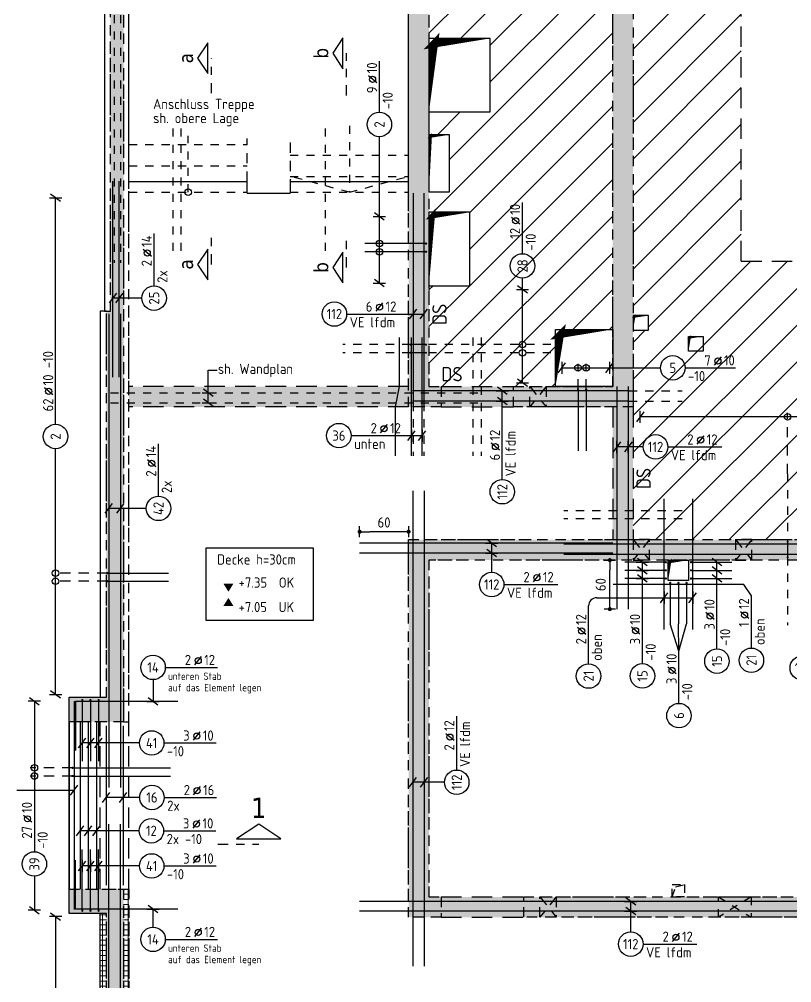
# Model space of a CAD drawing. Extents: x -5.2 to 88.6, y -7.1 to 49.1.
# Drawn here: x 8.48 to 17.94, y 23.72 to 35.52 of the extents above; entities that cross this region are included whole.
import ezdxf
from ezdxf.enums import TextEntityAlignment as Align

# ---------------------------------------------------------------- set-up
doc = ezdxf.new("R2010")
doc.units = 0
doc.header["$LTSCALE"] = 0.5
for name, pattern in [('AUSGEZOGEN', [1000.01, 1000, 0.01]), ('DASHDOTSMALL', [1.05, 0.5, -0.25, 0.05, -0.25]), ('DASHED', [0.75, 0.5, -0.25]), ('DOT', [0.175, 0.05, -0.125]), ('HIDDEN', [0.375, 0.25, -0.125]), ('HIDDEN2', [0.187, 0.125, -0.062]), ('PUNKT', [0.175, 0.05, -0.125]), ('STRICHPUNKT2', [0.55, 0.25, -0.125, 0.05, -0.125]), ('VERDECKT', [0.375, 0.25, -0.125])]:
    doc.linetypes.add(name, pattern=pattern)
for name, color, linetype in [('1.OG', 7, 'Continuous'), ('BETON', 7, 'Continuous'), ('BZ', 7, 'Continuous'), ('DD', 7, 'Continuous'), ('DRUEBER', 7, 'Continuous'), ('grau_hell', 7, 'Continuous'), ('grau_mittel', 7, 'Continuous'), ('HILFE', 7, 'Continuous'), ('koten', 7, 'Continuous'), ('MASSE', 7, 'Continuous'), ('OBJEKT', 7, 'Continuous'), ('RND', 7, 'Continuous'), ('SCHATTEN', 7, 'Continuous'), ('SCHNITTE', 7, 'Continuous'), ('SCHRAFF', 7, 'Continuous'), ('TEXT', 7, 'Continuous'), ('VERDECKT', 7, 'Continuous'), ('VERDECKT1', 7, 'Continuous'), ('WD', 7, 'Continuous')]:
    doc.layers.add(name, color=color, linetype=linetype)
doc.layers.add('NOPLOT', color=7, linetype='Continuous', plot=False)
doc.layers.add('zila_01_rb_02_stb-fertig_05_schraff', color=144, linetype='Continuous', lineweight=9)
doc.styles.add('helv', font='tahoma.ttf')
doc.styles.add('txt', font='isocp.shx')
doc.dimstyles.new('DOT_I', dxfattribs={"dimscale": 0.5, "dimtxt": 0.25, "dimasz": 0.25, "dimexe": 0.1, "dimexo": 0.3, "dimgap": 0.1, "dimtad": 1, "dimdec": 3, "dimzin": 3, "dimtxsty": 'txt', "dimblk": 'DOT', "dimblk1": 'DOT', "dimblk2": 'DOT', "dimsah": 1, "dimcen": 0.1, "dimse1": 1, "dimse2": 1, "dimazin": 0, "dimtfac": 1, "dimtdec": 4, "dimtix": 1, "dimtmove": 2, "dimatfit": 3, "dimfxl": 0, "dimtvp": 1, "dimtolj": 1, "dimtzin": 0, "dimarcsym": 0})
pattern_1 = [(0, (0.988865, 56.354767), (0.01984375, 0.0396875), [0, -0.0396875])]
pattern_2 = [(45, (0, 0.30097), (-0.2245064, 0.2245064), [])]

# ---------------------------------------------------------------- blocks, each defined once
blk = doc.blocks.new('lei_gre')
at = {"layer": 'RND', "color": 7, "linetype": 'Continuous'}
for p, q in [((-0.09, -0.12), (0.09, 0.12)), ((0, 0.15), (0, -0.15))]:
    blk.add_line(p, q, dxfattribs=at)
blk = doc.blocks.new('RND_LEI')
at = {"layer": 'RND', "color": 7, "linetype": 'Continuous'}
blk.add_line((1.022, 0.066), (1.19, 0.27), dxfattribs=at)
for centre, radius in [((0, 0), 0.3), ((1.106, 0.168), 0.075)]:
    blk.add_circle(centre, radius, dxfattribs=at)
at = {"layer": 'RND', "color": 7, "linetype": 'Continuous', "style": 'txt'}
blk.add_attdef('ANZ', text='', height=0.25, dxfattribs=at).set_placement((0.931, 0.057), align=Align.RIGHT)
for tag, p in [('DUM', (1.253, 0.057)), ('ABSTD', (1.674, 0.057)), ('POSTXT', (0.374, -0.327))]:
    blk.add_attdef(tag, p, '', height=0.25, dxfattribs=at)
blk.add_attdef('POSL', text='', height=0.25, dxfattribs=at).set_placement((0, 0), align=Align.MIDDLE)
blk = doc.blocks.new('DOT')
at = {"layer": 'MASSE', "color": 7, "linetype": 'Continuous'}
for p, q in [((0, 0), (-1, 0)), ((0, 0.54), (0, -0.54))]:
    blk.add_line(p, q, dxfattribs=at)
at = {"layer": 'MASSE', "color": 7, "linetype": 'Continuous', "const_width": 0.2}
blk.add_lwpolyline([(-0.1, 0, 1), (0.1, 0, 1)], format="xyb", close=True, dxfattribs=at)
blk = doc.blocks.new('*D19')
at = {"layer": 'Defpoints', "color": 0, "linetype": 'AUSGEZOGEN', "transparency": 16777216}
for p in [(15.713, 28.898), (15.713, 28.898), (15.713, 28.298)]:
    blk.add_point(p, dxfattribs=at)
at = {"layer": 'MASSE', "color": 0, "linetype": 'AUSGEZOGEN', "lineweight": -2, "transparency": 16777216}
blk.add_line((15.713, 28.423), (15.713, 28.773), dxfattribs=at)
at = {"layer": 'MASSE', "color": 0, "linetype": 'AUSGEZOGEN', "lineweight": -2, "transparency": 16777216, "xscale": 0.125, "yscale": 0.125, "zscale": 0.125}
for p, rotation in [((15.713, 28.898), 90), ((15.713, 28.298), 270)]:
    blk.add_blockref('DOT', p, dxfattribs=dict(at, rotation=rotation))
at = {"layer": 'MASSE', "color": 0, "linetype": 'AUSGEZOGEN', "transparency": 16777216, "insert": (15.601, 28.598), "char_height": 0.125, "attachment_point": 5, "rotation": 90, "style": 'txt'}
blk.add_mtext('\\A1;60', dxfattribs=at)
blk = doc.blocks.new('SCHN-1')
at = {"layer": 'SCHNITTE', "color": 5, "linetype": 'Continuous'}
blk.add_lwpolyline([(0.54, 0.125), (0, 0.485), (-0.54, 0.125)], close=True, dxfattribs=at)
at = {"layer": 'SCHNITTE', "color": 6, "linetype": 'Continuous', "style": 'helv'}
blk.add_attdef('SCHN-1', text='', height=0.5, dxfattribs=at).set_placement((0, 0.635), align=Align.CENTER)
blk = doc.blocks.new('SCHN-2')
at = {"layer": 'SCHNITTE', "color": 6, "linetype": 'Continuous'}
blk.add_lwpolyline([(0.378, 0.088), (0, 0.34), (-0.378, 0.088)], close=True, dxfattribs=at)
at = {"layer": 'SCHNITTE', "color": 1, "linetype": 'DASHDOTSMALL', "style": 'helv'}
blk.add_attdef('SCHN-2', text='', height=0.35, dxfattribs=at).set_placement((0, 0.45), align=Align.CENTER)
blk = doc.blocks.new('okrd_o')
at = {"layer": 'koten', "color": 7, "linetype": 'Continuous'}
blk.add_solid([(-0.125, 0.202), (0.125, 0.202), (0, 0)], dxfattribs=at)
at = {"layer": 'koten', "style": 'txt'}
blk.add_attdef('OKRD', (0.25, 0.1), '', height=0.25, dxfattribs=at)
blk = doc.blocks.new('okrd_u')
at = {"layer": 'koten', "color": 7, "linetype": 'Continuous'}
blk.add_solid([(-0.125, -0.202), (0.125, -0.202), (0, 0)], dxfattribs=at)
at = {"layer": 'koten', "style": 'txt'}
blk.add_attdef('OKRD', (0.25, -0.35), '', height=0.25, dxfattribs=at)
blk = doc.blocks.new('*D59')
at = {"layer": 'Defpoints', "color": 0, "linetype": 'AUSGEZOGEN', "transparency": 16777216}
for p in [(12.648, 29.246), (12.648, 29.246), (13.248, 29.246)]:
    blk.add_point(p, dxfattribs=at)
at = {"layer": 'MASSE', "color": 0, "linetype": 'AUSGEZOGEN', "lineweight": -2, "transparency": 16777216}
blk.add_line((13.123, 29.246), (12.773, 29.246), dxfattribs=at)
at = {"layer": 'MASSE', "color": 0, "linetype": 'AUSGEZOGEN', "lineweight": -2, "transparency": 16777216, "xscale": 0.125, "yscale": 0.125, "zscale": 0.125, "rotation": 180}
blk.add_blockref('DOT', (12.648, 29.246), dxfattribs=at)
at = {"layer": 'MASSE', "color": 0, "linetype": 'AUSGEZOGEN', "lineweight": -2, "transparency": 16777216, "xscale": 0.125, "yscale": 0.125, "zscale": 0.125}
blk.add_blockref('DOT', (13.248, 29.246), dxfattribs=at)
at = {"layer": 'MASSE', "color": 0, "linetype": 'AUSGEZOGEN', "transparency": 16777216, "insert": (12.948, 29.359), "char_height": 0.125, "attachment_point": 5, "style": 'txt'}
blk.add_mtext('\\A1;60', dxfattribs=at)

msp = doc.modelspace()

# ---------------------------------------------------------------- hatches: boundary and pattern name
at = {"layer": 'grau_hell', "linetype": 'AUSGEZOGEN'}
h = msp.add_hatch(dxfattribs=at)
h.set_pattern_fill('ANSI31', color=9, scale=0.1, style=0, double=1)
h.set_pattern_definition(pattern_2)
h.paths.add_polyline_path([(15.7478, 38.7234), (13.6978, 38.7234), (13.6978, 38.3734), (13.4978, 38.3734), (13.4978, 37.8834), (13.7478, 37.8834), (13.7478, 37.3834), (13.4978, 37.3834), (13.4978, 36.6484), (14.2478, 36.6484), (14.2478, 35.7484), (13.4978, 35.7484), (13.4978, 35.2884), (14.2478, 35.2884), (14.2478, 34.3884), (13.4978, 34.3884), (13.4978, 34.1084), (13.7478, 34.1084), (13.7478, 33.4084), (13.4978, 33.4084), (13.4978, 33.1584), (13.9978, 33.1584), (13.9978, 32.2584), (13.4978, 32.2584), (13.4978, 31.0234), (13.6478, 31.0234), (14.5328, 31.0234), (15.0478, 31.0234), (15.0478, 31.7234), (15.7478, 31.7234)])
h = msp.add_hatch(dxfattribs=at)
h.set_pattern_fill('ANSI31', color=9, scale=0.1, style=0, double=1)
h.set_pattern_definition(pattern_2)
h.paths.add_polyline_path([(27.8228, 28.3684), (27.8228, 28.3684), (28.1078, 28.3684), (28.1078, 28.9984), (29.3278, 28.9984), (29.3278, 28.3684), (30.1728, 28.3684), (30.1728, 28.1184), (30.1728, 28.1184), (29.2853, 28.1184), (29.2853, 24.7734), (30.3678, 24.7734), (33.9178, 24.7734), (34.9278, 24.7734), (36.1728, 24.7734), (36.1728, 28.1184), (35.1228, 28.1184), (35.1228, 28.3684), (35.6728, 28.3684), (35.6728, 28.8684), (36.1728, 28.8684), (36.1728, 29.1484), (41.9977, 29.1484), (41.9977, 30.7734), (41.9978, 38.7234), (40.6978, 38.7234), (40.6978, 32.5577), (17.3228, 32.5577), (17.3228, 38.7234), (15.9978, 38.7234), (15.9978, 31.8934), (16.1878, 31.8934), (16.1878, 31.7134), (15.9978, 31.7134), (15.9978, 30.7734), (15.9978, 29.1484), (21.6478, 29.1484), (22.5328, 29.1484), (25.2978, 29.1484), (25.2978, 28.6184), (25.5478, 28.6184), (25.5478, 28.3684), (26.4228, 28.3684), (26.4228, 28.3684)])
at = {"layer": 'grau_mittel'}
for points in [[(15.9978, 39.0234), (9.5978, 39.0234), (9.5978, 31.9484), (9.5478, 31.9484), (9.5478, 27.2184), (9.4728, 27.2184), (9.0928, 27.2184), (9.0928, 26.9184), (9.7578, 26.9184), (9.7578, 38.7234), (13.2478, 38.7234), (13.2478, 33.5334), (13.2478, 30.7734), (13.6478, 30.7734), (13.6478, 31.0234), (13.4978, 31.0234), (13.4978, 38.7234), (15.7478, 38.7234), (15.7478, 31.0234), (14.9328, 31.0234), (14.9328, 30.7734), (15.9978, 30.7734)], [(15.7478, 29.1484), (15.9978, 29.1484), (15.9978, 30.7734), (15.7478, 30.7734)], [(9.0928, 24.8684), (9.0928, 24.5684), (9.4728, 24.5684), (9.5478, 24.5684), (9.5478, 17.7734), (10.1228, 17.7734), (10.1228, 18.0734), (9.8228, 18.0734), (9.7578, 18.0734), (9.7578, 24.8684)]]:
    msp.add_hatch(color=61, dxfattribs=at).paths.add_polyline_path(points)
h = msp.add_hatch(color=61, dxfattribs=at)
h.paths.add_polyline_path([(14.7328, 31.0234), (14.5328, 31.0234), (14.5328, 30.7734), (14.7328, 30.7734)])
h.paths.add_polyline_path([(13.6478, 31.0234), (13.6478, 30.7734), (14.5328, 30.7734), (14.5328, 31.0234)])
h.paths.add_polyline_path([(13.2478, 30.7734), (13.2478, 31.0234), (9.8228, 31.0234), (9.8228, 30.7734)])
h = msp.add_hatch(color=61, dxfattribs=at)
h.paths.add_polyline_path([(13.2478, 24.5234), (13.6475, 24.5234), (13.6475, 24.7734), (13.4978, 24.7734), (13.4978, 28.8984), (15.9978, 28.8984), (15.9978, 29.1484), (13.2478, 29.1484)])
h.paths.add_polyline_path([(13.6475, 24.7734), (13.6475, 24.5234), (14.6578, 24.5234), (14.6578, 24.7734)], flags=17)
h.paths.add_polyline_path([(14.6578, 24.5234), (14.8578, 24.5234), (14.8578, 24.7734), (14.6578, 24.7734)], flags=17)
h.paths.add_polyline_path([(18.0228, 24.5234), (18.0228, 24.7734), (15.0578, 24.7734), (15.0578, 24.5234)])
h.paths.add_polyline_path([(18.2228, 24.5234), (18.4228, 24.5234), (18.4228, 24.7734), (18.2228, 24.7734)])
h.paths.add_polyline_path([(19.4328, 24.5234), (19.4328, 24.7734), (18.4228, 24.7734), (18.4228, 24.5234)])
h.paths.add_polyline_path([(19.9828, 24.5234), (19.9828, 24.7734), (19.8328, 24.7734), (19.8328, 27.4584), (21.1928, 27.4584), (21.1928, 27.7084), (19.8328, 27.7084), (19.8328, 28.2534), (19.5828, 28.2534), (19.5828, 24.7734), (19.4328, 24.7734), (19.4328, 24.5234)])
h = msp.add_hatch(color=61, dxfattribs=at)
h.paths.add_polyline_path([(16.1978, 29.1484), (16.1978, 28.8984), (17.2528, 28.8984), (17.2528, 29.1484)])
h.paths.add_polyline_path([(17.4528, 29.1484), (17.4528, 28.8984), (19.5828, 28.8984), (19.5828, 28.4034), (19.8328, 28.4034), (19.8328, 28.8984), (20.8928, 28.8984), (20.8928, 29.1484)])
h.paths.add_polyline_path([(21.6478, 29.1484), (21.2928, 29.1484), (21.2928, 28.8984), (21.6478, 28.8984)])
h.paths.add_polyline_path([(21.6478, 29.1484), (21.6478, 28.8984), (22.5328, 28.8984), (22.5328, 29.1484)])
h.paths.add_polyline_path([(22.5328, 29.1484), (22.5328, 28.8984), (22.6828, 28.8984), (22.9328, 28.8984), (23.8478, 28.8984), (23.8478, 24.7734), (22.9328, 24.7734), (22.6828, 24.7734), (21.3928, 24.7734), (21.3928, 24.5234), (25.5978, 24.5234), (25.5978, 24.7734), (25.2978, 24.7734), (25.0478, 24.7734), (24.0978, 24.7734), (24.0978, 28.8984), (25.0478, 28.8984), (25.0478, 28.1184), (25.2978, 28.1184), (26.4228, 28.1184), (26.4228, 28.3684), (25.2978, 28.3684), (25.2978, 29.1484)])
at = {"layer": 'SCHRAFF'}
h = msp.add_hatch(dxfattribs=at)
h.set_pattern_fill('DOTS', scale=0.025, double=1)
h.set_pattern_definition(pattern_1)
h.paths.add_polyline_path([(9.5978, 39.0234), (9.5978, 31.9484), (9.5478, 31.9484), (9.5478, 27.2184), (9.0928, 27.2184), (9.0928, 26.9184), (9.7578, 26.9184), (9.7578, 38.7234), (13.2478, 38.7234), (13.2478, 30.7734), (13.6478, 30.7734), (13.6478, 31.0234), (13.4978, 31.0234), (13.4978, 38.7234), (15.7478, 38.7234), (15.7478, 31.0234), (14.5328, 31.0234), (14.5328, 30.7734), (15.9978, 30.7734), (15.9978, 39.0234)])
h = msp.add_hatch(dxfattribs=at)
h.set_pattern_fill('DOTS', scale=0.025, double=1)
h.set_pattern_definition(pattern_1)
h.paths.add_polyline_path([(19.8328, 27.7084), (19.8328, 28.8984), (21.6478, 28.8984), (21.6478, 29.1484), (13.2478, 29.1484), (13.2478, 24.5234), (13.6478, 24.5234), (13.6478, 24.7734), (13.4978, 24.7734), (13.4978, 28.8984), (19.5828, 28.8984), (19.5828, 24.7734), (19.4328, 24.7734), (19.4328, 24.5234), (19.9828, 24.5234), (19.9828, 24.7734), (19.8328, 24.7734), (19.8328, 27.4584), (22.6828, 27.4584), (22.9328, 27.4584), (22.9328, 27.7084), (22.6828, 27.7084)])
h.paths.add_polyline_path([(14.6578, 24.7734), (14.6578, 24.5234), (18.4228, 24.5234), (18.4228, 24.7734)])
h = msp.add_hatch(dxfattribs=at)
h.set_pattern_fill('DOTS', scale=0.025, double=1)
h.set_pattern_definition(pattern_1)
h.paths.add_polyline_path([(9.0928, 24.8684), (9.0928, 24.5684), (9.5478, 24.5684), (9.5478, 17.7734), (10.1228, 17.7734), (10.1228, 18.0734), (9.7578, 18.0734), (9.7578, 24.8684)])
at = {"layer": 'zila_01_rb_02_stb-fertig_05_schraff', "linetype": 'AUSGEZOGEN'}
h = msp.add_hatch(dxfattribs=at)
h.set_pattern_fill('ANSI37', color=102, scale=0.5, angle=-45)
h.set_pattern_definition([(0, (-69.06213, 278.92997), (1e-17, 0.0625), []), (90, (-69.06213, 278.92997), (-0.0625, 2e-17), [])])
h.paths.add_polyline_path([(9.4728, 17.7734), (9.5478, 17.7734), (9.5478, 24.5684), (9.4728, 24.5684)])
h.paths.add_polyline_path([(9.8228, 24.8684), (9.7578, 24.8684), (9.7578, 18.0734), (9.8228, 18.0734)])

# ---------------------------------------------------------------- linework, layer by layer
at = {"layer": '1.OG', "color": 7, "linetype": 'DOT', "lineweight": -2}
for points in [[(9.5478, 27.2184), (9.5478, 31.9484), (9.5978, 31.9484), (9.5978, 39.0234), (15.9978, 39.0234), (15.9978, 30.7734), (14.5328, 30.7734), (14.5328, 31.0234), (15.7478, 31.0234), (15.7478, 38.7234), (13.4978, 38.7234), (13.4978, 31.0234), (13.6478, 31.0234), (13.6478, 30.7734), (13.2478, 30.7734), (13.2478, 38.7234), (9.7578, 38.7234), (9.7578, 26.9184), (9.0928, 26.9184), (9.0928, 27.2184)], [(14.6578, 24.7734), (18.4228, 24.7734), (18.4228, 24.5234), (14.6578, 24.5234)]]:
    msp.add_lwpolyline(points, close=True, dxfattribs=at)
for points in [[(9.5978, 39.0234), (9.5228, 39.0234), (9.5228, 31.9484), (9.5478, 31.9484)], [(9.7578, 26.9184), (9.8228, 26.9184), (9.8228, 38.7234)], [(9.5478, 31.9484), (9.4728, 31.9484), (9.4728, 27.2184)], [(13.2478, 29.1484), (21.6478, 29.1484)], [(19.5828, 28.8984), (13.4978, 28.8984), (13.4978, 24.7734), (13.6478, 24.7734), (13.6478, 24.5234), (13.2478, 24.5234), (13.2478, 29.1484)], [(9.7578, 18.0734), (10.1228, 18.0734), (10.1228, 17.7734), (9.5478, 17.7734), (9.5478, 24.5684), (9.0928, 24.5684), (9.0928, 24.8684), (9.7578, 24.8684), (9.7578, 18.0734)], [(9.7578, 24.8684), (9.8228, 24.8684), (9.8228, 18.0734)], [(9.5478, 17.7734), (9.4728, 17.7734), (9.4728, 24.5684)]]:
    msp.add_lwpolyline(points, dxfattribs=at)
at = {"layer": 'BETON', "color": 6, "linetype": 'AUSGEZOGEN', "lineweight": -2}
for p, q in [((9.5228, 39.0234), (9.5228, 31.9484)), ((9.8228, 33.5334), (9.8228, 38.7234)), ((13.2478, 33.5334), (13.2478, 38.7234)), ((9.5228, 31.9484), (9.4728, 31.9484)), ((9.4728, 31.9484), (9.4728, 27.2184)), ((9.0928, 27.2184), (9.4728, 27.2184)), ((9.0928, 24.5684), (9.0928, 27.2184)), ((9.4728, 24.5684), (9.0928, 24.5684)), ((9.4728, 17.7734), (9.4728, 24.5684))]:
    msp.add_line(p, q, dxfattribs=at)
at = {"layer": 'BETON', "color": 6, "linetype": 'AUSGEZOGEN'}
for p, q in [((9.8228, 33.5334), (11.2728, 33.5334)), ((11.2728, 33.3934), (11.2728, 33.5334)), ((11.7978, 33.5334), (13.2478, 33.5334)), ((11.7978, 33.5334), (11.7978, 33.3934)), ((11.2728, 33.3934), (11.7978, 33.3934)), ((9.0928, 26.9184), (9.0928, 24.8684))]:
    msp.add_line(p, q, dxfattribs=at)
at = {"layer": 'BZ', "color": 102, "linetype": 'PUNKT'}
for p, q in [((17.0428, 24.7734), (17.4428, 24.5234)), ((17.4428, 24.7734), (17.0428, 24.5234))]:
    msp.add_line(p, q, dxfattribs=at)
msp.add_lwpolyline([(17.0428, 24.7734), (17.4428, 24.7734), (17.4428, 24.5234), (17.0428, 24.5234)], close=True, dxfattribs=at)
at = {"layer": 'DD', "color": 7, "linetype": 'HIDDEN2'}
for p, q in [((16.5177, 24.898), (16.6278, 24.9234)), ((16.4778, 24.7734), (16.5177, 24.898))]:
    msp.add_line(p, q, dxfattribs=at)
at = {"layer": 'DD', "color": 7, "linetype": 'AUSGEZOGEN'}
for points in [[(14.2478, 35.2884), (13.4978, 35.2884), (13.4978, 34.3884), (14.2478, 34.3884)], [(13.4978, 33.4084), (13.7478, 33.4084), (13.7478, 34.1084), (13.4978, 34.1084)], [(13.9978, 33.1584), (13.4978, 33.1584), (13.4978, 32.2584), (13.9978, 32.2584)], [(16.1878, 31.8934), (15.9978, 31.8934), (15.9978, 31.7134), (16.1878, 31.7134)], [(15.0478, 31.7234), (15.7478, 31.7234), (15.7478, 31.0234), (15.0478, 31.0234)], [(16.6772, 31.6384), (16.8572, 31.6384), (16.8572, 31.4584), (16.6772, 31.4584)], [(16.4278, 28.8984), (16.6778, 28.8984), (16.6778, 28.6484), (16.4278, 28.6484)]]:
    msp.add_lwpolyline(points, close=True, dxfattribs=at)
at = {"layer": 'DD', "color": 7, "linetype": 'HIDDEN2'}
msp.add_lwpolyline([(16.4778, 24.9234), (16.6278, 24.9234), (16.6278, 24.7734), (16.4778, 24.7734)], close=True, dxfattribs=at)
at = {"layer": 'DRUEBER', "color": 7, "linetype": 'DOT'}
for p, q in [((12.5228, 34.2178), (12.5228, 33.4034)), ((9.8228, 33.9884), (11.2728, 33.9884)), ((10.5478, 33.4034), (10.5478, 34.095)), ((11.7978, 33.8584), (13.2478, 33.8584)), ((9.8228, 33.7284), (11.2728, 33.7284)), ((11.7978, 33.5984), (13.2478, 33.5984)), ((12.5228, 33.4034), (11.7978, 33.5984)), ((12.5228, 33.4034), (13.2478, 33.5984)), ((9.8228, 33.4034), (11.2728, 33.4034)), ((11.7978, 33.4034), (13.2478, 33.4034))]:
    msp.add_line(p, q, dxfattribs=at)
at = {"layer": 'HILFE', "color": 102, "linetype": 'DASHED'}
for q in [(17.3228, 39.4199), (40.6978, 32.5577)]:
    msp.add_line((17.3228, 32.5577), q, dxfattribs=at)
at = {"layer": 'HILFE', "color": 102, "linetype": 'AUSGEZOGEN'}
for p, q in [((10.7956, 30.8235), (10.7956, 31.2246)), ((10.7956, 31.2246), (10.9048, 31.2246))]:
    msp.add_line(p, q, dxfattribs=at)
at = {"layer": 'NOPLOT', "color": 191, "linetype": 'Continuous'}
msp.add_lwpolyline([(13.134, 31.6234), (13.134, 31.0234), (13.084, 30.7734), (13.084, 30.1734)], dxfattribs=at)
at = {"layer": 'OBJEKT', "color": 1, "linetype": 'AUSGEZOGEN'}
msp.add_lwpolyline([(10.7677, 29.0466), (12.0795, 29.0466), (12.0795, 28.1575), (10.7677, 28.1575)], close=True, dxfattribs=at)
at = {"layer": 'OBJEKT', "color": 7, "linetype": 'AUSGEZOGEN'}
msp.add_circle((10.5478, 33.4034), 0.04, dxfattribs=at)
at = {"layer": 'RND', "color": 7, "linetype": 'AUSGEZOGEN'}
for p, q in [((12.8912, 34.3837), (12.8912, 35.0093)), ((12.8912, 33.1048), (12.8912, 34.0837)), ((8.9249, 30.5619), (8.9249, 33.3364)), ((14.6433, 32.6513), (14.6433, 33.2776)), ((12.8912, 32.2916), (12.8912, 33.1048)), ((10.1318, 32.2571), (10.1318, 32.8971)), ((14.6433, 32.2126), (14.6433, 32.3513)), ((14.6433, 31.0683), (14.6433, 32.2126)), ((12.4898, 31.9122), (13.1498, 31.9122)), ((15.1268, 31.2529), (15.7077, 31.2529)), ((15.7077, 31.2529), (16.3339, 31.2529)), ((16.6339, 31.2529), (17.2533, 31.2529)), ((18.693, 30.6529), (16.0842, 30.6529)), ((14.396, 29.8853), (14.396, 30.5453)), ((12.5449, 30.4228), (13.1849, 30.4228)), ((8.9249, 27.2519), (8.9249, 30.2619)), ((10.1856, 29.6812), (10.1856, 30.3212)), ((16.4229, 30.2848), (17.0829, 30.2848)), ((14.4163, 28.599), (15.0763, 28.599)), ((17.0248, 27.8105), (17.0248, 28.4505)), ((17.447, 27.8208), (17.447, 28.4608)), ((15.4524, 27.6274), (15.4524, 28.2674)), ((16.1122, 27.6297), (16.1122, 28.2697)), ((16.5597, 27.1435), (16.5597, 27.7835)), ((10.2689, 27.5838), (10.9089, 27.5838)), ((8.6654, 27.1694), (8.6654, 25.3261)), ((13.8381, 26.3269), (13.8381, 26.9869)), ((10.2521, 26.6582), (10.8921, 26.6582)), ((10.2553, 25.9906), (10.8953, 25.9906)), ((10.2481, 25.5824), (10.8881, 25.5824)), ((10.2521, 25.1519), (10.8921, 25.1519)), ((8.6654, 25.0261), (8.6654, 24.6092)), ((8.9249, 24.5319), (8.9249, 20.0243)), ((10.2689, 24.253), (10.9089, 24.253)), ((16.1195, 24.1948), (16.7795, 24.1948))]:
    msp.add_line(p, q, dxfattribs=at)
at = {"layer": 'RND', "color": 1, "linetype": 'HIDDEN2'}
for p, q in [((10.3593, 34.1859), (10.3593, 32.6781)), ((10.4593, 34.1859), (10.4593, 32.6781)), ((12.2274, 34.1859), (12.2274, 32.6781)), ((9.5978, 30.9485), (14.0978, 30.9485)), ((15.9478, 30.9699), (16.5978, 30.9699)), ((9.5978, 30.8235), (14.0978, 30.8235)), ((13.3037, 30.8234), (13.3037, 30.1734)), ((13.4357, 30.8234), (13.4357, 30.1734)), ((15.9478, 30.8454), (16.5978, 30.8454))]:
    msp.add_line(p, q, dxfattribs=at)
at = {"layer": 'RND', "color": 102, "linetype": 'AUSGEZOGEN'}
for p, q in [((9.9818, 32.1071), (9.6145, 32.1071)), ((13.1498, 31.9122), (13.4357, 31.9122)), ((14.396, 30.5453), (14.396, 30.9699)), ((13.1849, 30.4228), (13.4147, 30.4228)), ((16.1229, 30.2848), (15.7992, 30.2848)), ((10.0356, 29.5312), (9.5767, 29.5312)), ((14.2663, 28.749), (14.2663, 29.106)), ((16.1122, 28.2697), (16.1122, 28.8726)), ((17.0248, 28.4505), (17.0248, 28.8726)), ((17.447, 28.4608), (17.3528, 28.5984)), ((15.4524, 28.2674), (15.4524, 28.3364)), ((15.5524, 28.4364), (16.7276, 28.4364)), ((16.5597, 27.7835), (16.4528, 28.1184)), ((16.5597, 27.7835), (16.5528, 28.1184)), ((16.5597, 27.7835), (16.6528, 28.1184)), ((10.1189, 27.4338), (10.1189, 27.1656)), ((9.9521, 26.6582), (9.2527, 26.6582)), ((8.4493, 26.08), (9.1521, 26.08)), ((13.6881, 26.1769), (13.2989, 26.1769)), ((9.9553, 25.9906), (9.5445, 25.9906)), ((9.9481, 25.5824), (9.2255, 25.5824)), ((9.9521, 25.1519), (9.2527, 25.1519)), ((15.9695, 24.3448), (15.9695, 24.7167)), ((10.1189, 24.403), (10.1189, 24.6212))]:
    msp.add_line(p, q, dxfattribs=at)
at = {"layer": 'RND', "color": 102, "linetype": 'VERDECKT'}
for p, q in [((15.3233, 30.9884), (15.3233, 31.3029)), ((15.4233, 30.9884), (15.4233, 31.3029)), ((17.8907, 29.953), (17.8907, 30.7029)), ((9.5578, 28.7387), (8.8749, 28.7387)), ((9.5578, 28.6387), (8.8749, 28.6387)), ((9.1328, 26.3536), (8.6154, 26.3536)), ((9.1328, 26.2536), (8.6154, 26.2536))]:
    msp.add_line(p, q, dxfattribs=at)
at = {"layer": 'RND', "color": 1, "linetype": 'HIDDEN2'}
for points in [[(9.6428, 38.9734), (9.6428, 32.5384)], [(9.7204, 38.9734), (9.7204, 32.5384)], [(14.0355, 31.6234), (14.0355, 30.1734)], [(14.1355, 31.6234), (14.1355, 30.1734)], [(16.5978, 29.5024), (15.1478, 29.5024)], [(16.5978, 29.4024), (15.1478, 29.4024)]]:
    msp.add_lwpolyline(points, dxfattribs=at)
at = {"layer": 'RND', "color": 1, "linetype": 'AUSGEZOGEN'}
for points in [[(9.6267, 31.1384), (9.6267, 33.5384)], [(9.7043, 31.1384), (9.7043, 33.5384)], [(13.3037, 33.3934), (13.3037, 30.8234)], [(13.4357, 33.3934), (13.4357, 30.8234)], [(13.4628, 32.7748), (12.7128, 32.7748)], [(13.4628, 32.6748), (12.7128, 32.6748)], [(9.5767, 31.9134), (9.5767, 26.1134)], [(9.7204, 31.9134), (9.7204, 26.1134)], [(13.4617, 31.5371), (13.2716, 31.5371)], [(13.2843, 30.1734), (13.2843, 31.6234)], [(13.4147, 30.1734), (13.4147, 31.6234)], [(13.4617, 31.4371), (13.2716, 31.4371)], [(15.9478, 30.9699), (13.2978, 30.9699)], [(15.3233, 30.9884), (15.3233, 30.2384)], [(15.4233, 30.9884), (15.4233, 30.2384)], [(15.7992, 31.0234), (15.7992, 28.2984)], [(15.9396, 31.0234), (15.9396, 28.2984)], [(15.9478, 30.8454), (13.2978, 30.8454)], [(13.2989, 29.7484), (13.2989, 23.9234)], [(13.4394, 29.7484), (13.4394, 23.9234)], [(16.378, 28.0484), (16.378, 29.6484)], [(16.7276, 28.0484), (16.7276, 29.6484)], [(15.7478, 29.106), (12.6478, 29.106)], [(22.9328, 29.0914), (15.1478, 29.0914)], [(17.8907, 29.123), (17.8907, 28.9329)], [(15.7478, 28.9824), (12.6478, 28.9824)], [(22.9328, 28.9679), (15.1478, 28.9679)], [(16.3978, 28.8726), (15.8978, 28.8726)], [(16.7078, 28.8726), (17.2078, 28.8726)], [(9.5578, 28.7387), (10.3078, 28.7387)], [(16.3978, 28.7726), (15.8978, 28.7726)], [(16.7078, 28.7726), (17.2078, 28.7726)], [(9.5578, 28.6387), (10.3078, 28.6387)], [(17.3528, 28.5984), (15.7528, 28.5984)], [(16.3978, 28.6726), (15.8978, 28.6726)], [(16.4528, 28.6184), (16.4528, 28.1184)], [(16.5528, 28.6184), (16.5528, 28.1184)], [(16.6528, 28.6184), (16.6528, 28.1184)], [(16.7078, 28.6726), (17.2078, 28.6726)], [(9.1521, 27.1684), (9.1521, 24.6184)], [(10.4209, 27.1656), (9.1709, 27.1656), (9.1709, 26.5656)], [(9.2527, 27.1834), (9.2527, 26.4334)], [(9.3527, 27.1834), (9.3527, 26.4334)], [(9.4527, 27.1834), (9.4527, 26.4334)], [(9.2255, 26.9184), (9.2255, 24.8684)], [(9.3255, 26.9184), (9.3255, 24.8684)], [(9.4255, 26.9184), (9.4255, 24.8684)], [(9.5445, 26.8684), (9.5445, 24.9184)], [(9.7534, 26.8684), (9.7534, 24.9184)], [(9.1328, 26.3536), (10.3328, 26.3536)], [(9.1328, 26.2536), (10.3328, 26.2536)], [(9.5767, 17.8145), (9.5767, 25.6645)], [(9.7204, 17.8145), (9.7204, 25.6645)], [(9.2527, 24.6034), (9.2527, 25.3534)], [(9.3527, 24.6034), (9.3527, 25.3534)], [(9.4527, 24.6034), (9.4527, 25.3534)], [(10.4209, 24.6212), (9.1709, 24.6212), (9.1709, 25.2212)], [(22.6828, 24.7167), (12.6478, 24.7167)], [(22.6828, 24.5977), (12.6478, 24.5977)]]:
    msp.add_lwpolyline(points, dxfattribs=at)
at = {"layer": 'RND', "color": 7, "linetype": 'AUSGEZOGEN'}
for points, const_width in [([(13.4628, 32.7818, -1), (13.4628, 32.7678, -1)], 0.014), ([(13.4628, 32.6818, -1), (13.4628, 32.6678, -1)], 0.014), ([(13.2778, 31.5371, 1), (13.2653, 31.5371, 1)], 0.0125), ([(13.468, 31.5371, 1), (13.4555, 31.5371, 1)], 0.0125), ([(13.2778, 31.4371, 1), (13.2653, 31.4371, 1)], 0.0125), ([(13.468, 31.4371, 1), (13.4555, 31.4371, 1)], 0.0125), ([(15.3163, 30.9884, -1), (15.3303, 30.9884, -1)], 0.014), ([(15.4163, 30.9884, -1), (15.4303, 30.9884, -1)], 0.014), ([(17.8907, 29.1293, 1), (17.8907, 29.1168, 1)], 0.0125), ([(17.8907, 28.9391, 1), (17.8907, 28.9266, 1)], 0.0125), ([(16.3978, 28.8796, -1), (16.3978, 28.8656, -1)], 0.014), ([(16.7078, 28.8796, 1), (16.7078, 28.8656, 1)], 0.014), ([(9.5578, 28.7457, -1), (9.5578, 28.7317, -1)], 0.014), ([(16.3978, 28.7796, -1), (16.3978, 28.7656, -1)], 0.014), ([(16.3978, 28.6796, -1), (16.3978, 28.6656, -1)], 0.014), ([(16.7078, 28.7796, 1), (16.7078, 28.7656, 1)], 0.014), ([(16.7078, 28.6796, 1), (16.7078, 28.6656, 1)], 0.014), ([(9.5578, 28.6457, -1), (9.5578, 28.6317, -1)], 0.014), ([(16.4598, 28.6184, 1), (16.4458, 28.6184, 1)], 0.014), ([(16.5598, 28.6184, 1), (16.5458, 28.6184, 1)], 0.014), ([(16.6598, 28.6184, 1), (16.6458, 28.6184, 1)], 0.014), ([(9.2457, 27.1834, -1), (9.2597, 27.1834, -1)], 0.014), ([(9.3457, 27.1834, -1), (9.3597, 27.1834, -1)], 0.014), ([(9.4457, 27.1834, -1), (9.4597, 27.1834, -1)], 0.014), ([(9.1328, 26.3606, -1), (9.1328, 26.3466, -1)], 0.014), ([(9.1328, 26.2606, -1), (9.1328, 26.2466, -1)], 0.014), ([(9.2457, 24.6034, 1), (9.2597, 24.6034, 1)], 0.014), ([(9.3457, 24.6034, 1), (9.3597, 24.6034, 1)], 0.014), ([(9.4457, 24.6034, 1), (9.4597, 24.6034, 1)], 0.014)]:
    msp.add_lwpolyline(points, format="xyb", close=True, dxfattribs=dict(at, const_width=const_width))
at = {"layer": 'RND', "color": 1, "linetype": 'DOT'}
for points in [[(13.2716, 31.5371), (12.4416, 31.5371)], [(14.9917, 31.5371), (13.4617, 31.5371)], [(13.2716, 31.4371), (12.4416, 31.4371)], [(14.9917, 31.4371), (13.4617, 31.4371)], [(17.8907, 29.953), (17.8907, 29.123)], [(17.8907, 28.9329), (17.8907, 28.1029)]]:
    msp.add_lwpolyline(points, dxfattribs=at)
at = {"layer": 'RND', "color": 7, "linetype": 'AUSGEZOGEN'}
for centre in [(12.8912, 32.7748), (12.8912, 32.6748), (14.6433, 31.5371), (14.6433, 31.4371), (15.3233, 31.2529), (15.4233, 31.2529), (17.8907, 30.6529), (8.9249, 28.7387), (8.9249, 28.6387), (8.6654, 26.3536), (8.6654, 26.2536)]:
    msp.add_circle(centre, 0.04, dxfattribs=at)
at = {"layer": 'RND', "color": 102, "linetype": 'AUSGEZOGEN'}
msp.add_arc((15.5524, 28.3364), 0.1, 90, 180, dxfattribs=at)
at = {"layer": 'SCHATTEN', "color": 1, "linetype": 'AUSGEZOGEN'}
for points in [[(13.4978, 34.3884, 0, 0.1194, 0), (13.5574, 35.2845, 0, 0, 0), (13.5028, 35.2275, 0.1223, 0, 0), (14.2478, 35.2884, 0, 0, 0)], [(13.4978, 33.4084, 0, 0.0372, 0), (13.5164, 34.1079, 0, 0, 0), (13.4995, 34.0881, 0.0408, 0, 0), (13.7478, 34.1084, 0, 0, 0)], [(13.4978, 32.2584, 0, 0.0765, 0), (13.536, 33.1568, 0, 0, 0), (13.5011, 33.1178, 0.0815, 0, 0), (13.9978, 33.1584, 0, 0, 0)], [(15.9978, 31.7134, 0, 0.0294, 0), (16.0124, 31.8922, 0, 0, 0), (15.9989, 31.8789, 0.0291, 0, 0), (16.1878, 31.8934, 0, 0, 0)], [(15.0478, 31.0234, 0, 0.1141, 0), (15.1047, 31.7188, 0, 0, 0), (15.0524, 31.6665, 0.1141, 0, 0), (15.7478, 31.7234, 0, 0, 0)], [(16.6772, 31.4584, 0, 0.0294, 0), (16.6918, 31.6372, 0, 0, 0), (16.6784, 31.6238, 0.0294, 0, 0), (16.8572, 31.6384, 0, 0, 0)], [(16.4278, 28.6484, 0, 0.0408, 0), (16.4481, 28.8968, 0, 0, 0), (16.4295, 28.8781, 0.0408, 0, 0), (16.6778, 28.8984, 0, 0, 0)]]:
    msp.add_lwpolyline(points, format="xyseb", dxfattribs=at)
at = {"layer": 'SCHNITTE', "color": 6, "linetype": 'STRICHPUNKT2'}
for p, q in [((12.4891, 34.5887), (12.4891, 35.106)), ((10.8336, 34.6165), (10.8336, 35.0455)), ((10.8336, 32.5194), (10.8336, 32.8853)), ((12.4891, 32.4819), (12.4891, 32.8856))]:
    msp.add_line(p, q, dxfattribs=at)
at = {"layer": 'SCHNITTE', "color": 5, "linetype": 'STRICHPUNKT2'}
msp.add_line((10.9127, 25.4204), (11.4127, 25.4204), dxfattribs=at)
at = {"layer": 'VERDECKT', "color": 7, "linetype": 'VERDECKT', "lineweight": -2}
for p, q in [((9.5978, 31.9484), (9.5978, 39.0234)), ((15.9978, 39.0234), (15.9978, 30.7734)), ((9.7578, 38.7234), (9.7578, 26.9184)), ((13.4978, 38.7234), (13.4978, 31.0234)), ((15.7478, 31.0234), (15.7478, 38.7234)), ((9.8228, 26.9184), (9.8228, 33.5334)), ((13.2478, 30.7734), (13.2478, 33.5334)), ((9.5228, 31.9484), (9.5478, 31.9484)), ((9.5478, 27.2184), (9.5478, 31.9484)), ((9.5478, 31.9484), (9.5978, 31.9484)), ((13.4978, 31.0234), (13.6478, 31.0234)), ((13.6478, 31.0234), (13.6478, 30.7734)), ((14.5328, 30.7734), (14.5328, 31.0234)), ((14.5328, 31.0234), (15.7478, 31.0234)), ((13.6478, 30.7734), (13.2478, 30.7734)), ((15.9978, 30.7734), (14.5328, 30.7734)), ((9.4728, 27.2184), (9.5478, 27.2184)), ((9.7578, 26.9184), (9.0928, 26.9184)), ((9.7578, 26.9184), (9.8228, 26.9184)), ((9.0928, 24.8684), (9.7578, 24.8684)), ((9.7578, 24.8684), (9.7578, 18.0734)), ((9.7578, 24.8684), (9.8228, 24.8684)), ((9.8228, 24.8684), (9.8228, 18.0734)), ((9.5478, 24.5684), (9.4728, 24.5684)), ((9.5478, 17.7734), (9.5478, 24.5684))]:
    msp.add_line(p, q, dxfattribs=at)
at = {"layer": 'VERDECKT', "color": 7, "linetype": 'VERDECKT'}
for p, q in [((11.2728, 33.5334), (11.2728, 34.0603)), ((11.7978, 34.0134), (11.7978, 33.5334))]:
    msp.add_line(p, q, dxfattribs=at)
at = {"layer": 'VERDECKT', "color": 7, "linetype": 'VERDECKT', "lineweight": -2}
for points in [[(13.2478, 29.1484), (21.6478, 29.1484)], [(19.5828, 28.8984), (13.4978, 28.8984), (13.4978, 24.7734), (13.6475, 24.7734), (13.6475, 24.5234), (13.2478, 24.5234), (13.2478, 29.1484)]]:
    msp.add_lwpolyline(points, dxfattribs=at)
msp.add_lwpolyline([(14.6578, 24.7734), (18.4228, 24.7734), (18.4228, 24.5234), (14.6578, 24.5234)], close=True, dxfattribs=at)
at = {"layer": 'VERDECKT1', "color": 7, "linetype": 'DASHED'}
for p, q in [((13.2478, 31.0234), (9.8228, 31.0234)), ((13.6478, 31.0234), (14.5328, 31.0234)), ((13.2478, 30.7734), (9.8228, 30.7734)), ((13.6478, 30.7734), (14.5328, 30.7734)), ((15.7478, 30.7734), (15.7478, 29.1484)), ((15.9978, 30.7734), (15.9978, 29.1484)), ((9.4728, 24.8684), (9.4728, 26.9184)), ((9.8228, 24.8684), (9.8228, 26.9184)), ((13.6475, 24.7734), (14.6578, 24.7734)), ((13.6475, 24.5234), (14.6578, 24.5234))]:
    msp.add_line(p, q, dxfattribs=at)
at = {"layer": 'WD', "color": 102, "linetype": 'HIDDEN'}
for p, q in [((14.7328, 31.0234), (14.9328, 30.7734)), ((14.9328, 31.0234), (14.7328, 30.7734)), ((15.9978, 29.1484), (16.1978, 28.8984)), ((16.1978, 29.1484), (15.9978, 28.8984)), ((17.2528, 29.1484), (17.4528, 28.8984)), ((17.4528, 29.1484), (17.2528, 28.8984)), ((14.8578, 24.7734), (15.0578, 24.5234)), ((15.0578, 24.7734), (14.8578, 24.5234))]:
    msp.add_line(p, q, dxfattribs=at)
for points in [[(14.7328, 31.0234), (14.9328, 31.0234), (14.9328, 30.7734), (14.7328, 30.7734)], [(16.1978, 29.1484), (15.9978, 29.1484), (15.9978, 28.8984), (16.1978, 28.8984)], [(17.4528, 29.1484), (17.2528, 29.1484), (17.2528, 28.8984), (17.4528, 28.8984)], [(14.8578, 24.7734), (15.0578, 24.7734), (15.0578, 24.5234), (14.8578, 24.5234)]]:
    msp.add_lwpolyline(points, close=True, dxfattribs=at)

# ---------------------------------------------------------------- block references
at = {"layer": 'koten', "color": 6, "linetype": 'AUSGEZOGEN', "xscale": 0.5, "yscale": 0.5, "zscale": 0.5}
for name, p, values in [('okrd_o', (11.0419, 28.5104), {'OKRD': '+7.35  OK'}), ('okrd_u', (11.0419, 28.4354), {'OKRD': '+7.05  UK'})]:
    msp.add_blockref(name, p, dxfattribs=at).add_auto_attribs(values)
at = {"layer": 'RND', "color": 7, "linetype": 'AUSGEZOGEN', "xscale": 0.5, "yscale": 0.5, "zscale": 0.5, "rotation": 90}
for p, values in [((12.8912, 34.2337), {'POSL': '2', 'DUM': '10', 'ANZ': '9', 'POSTXT': '-10'}), ((14.6433, 32.5013), {'POSL': '28', 'DUM': '10', 'ANZ': '12', 'POSTXT': '-10'}), ((10.1318, 32.1071), {'POSL': '25', 'DUM': '14', 'ANZ': '2', 'POSTXT': '2x'}), ((8.9249, 30.4119), {'POSL': '2', 'DUM': '10', 'ANZ': '62', 'ABSTD': '-10'}), ((14.396, 29.7353), {'POSL': '112', 'DUM': '12', 'ANZ': '6', 'POSTXT': 'VE lfdm'}), ((10.1856, 29.5312), {'POSL': '42', 'DUM': '14', 'ANZ': '2', 'POSTXT': '2x'}), ((17.0248, 27.6605), {'POSL': '15', 'DUM': '10', 'ANZ': '3', 'POSTXT': '-10'}), ((17.447, 27.6708), {'POSL': '21', 'DUM': '12', 'ANZ': '1', 'POSTXT': 'oben'}), ((15.4524, 27.4774), {'POSL': '21', 'DUM': '12', 'ANZ': '2', 'POSTXT': 'oben'}), ((16.1122, 27.4797), {'POSL': '15', 'DUM': '10', 'ANZ': '3', 'POSTXT': '-10'}), ((16.5597, 26.9935), {'POSL': '6', 'DUM': '10', 'ANZ': '3', 'POSTXT': '-10'}), ((13.8381, 26.1769), {'POSL': '112', 'DUM': '12', 'ANZ': '2', 'POSTXT': 'VE lfdm'}), ((8.6654, 25.1761), {'POSL': '39', 'DUM': '10', 'ANZ': '27', 'POSTXT': '-10'})]:
    msp.add_blockref('RND_LEI', p, dxfattribs=at).add_auto_attribs(values)
at = {"layer": 'RND', "color": 7, "linetype": 'AUSGEZOGEN', "xscale": 0.5, "yscale": 0.5, "zscale": 0.5}
for p, rotation in [((8.9249, 33.3364), 90), ((12.8912, 33.1048), 90), ((12.8912, 32.2916), 90), ((14.6433, 32.2126), 90), ((14.6433, 31.0683), 90), ((10.7956, 30.9485), 90), ((10.7956, 30.8235), 90), ((16.0842, 30.6529), 180), ((14.2663, 29.106), 90), ((14.2663, 28.9824), 90), ((16.1122, 28.8726), 90), ((17.0248, 28.8726), 90), ((16.1122, 28.7726), 90), ((17.0248, 28.7726), 90), ((16.1122, 28.6726), 90), ((17.0248, 28.6726), 90), ((8.9249, 27.2519), 90), ((8.6654, 27.1694), 270), ((10.1189, 27.1656), 90), ((10.1189, 24.6212), 90), ((15.9695, 24.7167), 90), ((8.6654, 24.6092), 270), ((8.9249, 24.5319), 270), ((15.9695, 24.5977), 90)]:
    msp.add_blockref('lei_gre', p, dxfattribs=dict(at, rotation=rotation))
at = {"layer": 'RND', "color": 102, "linetype": 'AUSGEZOGEN', "xscale": 0.5, "yscale": 0.5, "zscale": 0.5}
for p, rotation in [((9.6267, 32.1071), 180), ((9.7043, 32.1071), 180), ((14.396, 30.9699), 90), ((14.396, 30.8454), 90), ((15.7992, 30.2848), 180), ((15.9396, 30.2848), 180)]:
    msp.add_blockref('lei_gre', p, dxfattribs=dict(at, rotation=rotation))
at = {"layer": 'RND', "color": 7, "linetype": 'AUSGEZOGEN', "xscale": 0.5, "yscale": 0.5, "zscale": 0.5}
for p, values in [((12.3398, 31.9122), {'POSL': '112', 'DUM': '12', 'ANZ': '6', 'POSTXT': 'VE lfdm'}), ((16.4839, 31.2529), {'POSL': '5', 'DUM': '10', 'ANZ': '7', 'POSTXT': '-10'}), ((12.3949, 30.4228), {'POSL': '36', 'DUM': '12', 'ANZ': '2', 'POSTXT': 'unten'}), ((16.2729, 30.2848), {'POSL': '112', 'DUM': '12', 'ANZ': '2', 'POSTXT': 'VE lfdm'}), ((14.2663, 28.599), {'POSL': '112', 'DUM': '12', 'ANZ': '2', 'POSTXT': 'VE lfdm'}), ((10.1189, 27.5838), {'POSL': '14', 'DUM': '12', 'ANZ': '2'}), ((18.0696, 27.5764), {'POSL': '112', 'DUM': '12', 'ANZ': '4', 'POSTXT': 'VE lfdm'}), ((10.1021, 26.6582), {'POSL': '41', 'DUM': '10', 'ANZ': '3', 'POSTXT': '-10'}), ((10.1053, 25.9906), {'POSL': '16', 'DUM': '16', 'ANZ': '2', 'POSTXT': '2x'}), ((10.0981, 25.5824), {'POSL': '12', 'DUM': '10', 'ANZ': '3', 'POSTXT': '2x -10'}), ((10.1021, 25.1519), {'POSL': '41', 'DUM': '10', 'ANZ': '3', 'POSTXT': '-10'}), ((10.1189, 24.253), {'POSL': '14', 'DUM': '12', 'ANZ': '2'}), ((15.9695, 24.1948), {'POSL': '112', 'DUM': '12', 'ANZ': '2', 'POSTXT': 'VE lfdm'})]:
    msp.add_blockref('RND_LEI', p, dxfattribs=at).add_auto_attribs(values)
at = {"layer": 'RND', "color": 102, "linetype": 'AUSGEZOGEN', "xscale": 0.5, "yscale": 0.5, "zscale": 0.5}
for p in [(13.3037, 31.9122), (13.4357, 31.9122)]:
    msp.add_blockref('lei_gre', p, dxfattribs=at)
at = {"layer": 'RND', "color": 7, "linetype": 'AUSGEZOGEN', "xscale": 0.5, "yscale": 0.5, "zscale": 0.5}
for p in [(15.1268, 31.2529), (15.7077, 31.2529), (13.2843, 30.4228), (13.4147, 30.4228), (9.5767, 29.5312), (9.7204, 29.5312), (16.378, 28.4364), (16.7276, 28.4364), (9.2527, 26.6582), (9.3527, 26.6582), (9.4527, 26.6582), (13.2989, 26.1769), (13.4394, 26.1769), (9.1521, 26.08), (9.5445, 25.9906), (9.7534, 25.9906), (9.2255, 25.5824), (9.3255, 25.5824), (9.4255, 25.5824), (9.2527, 25.1519), (9.3527, 25.1519), (9.4527, 25.1519)]:
    msp.add_blockref('lei_gre', p, dxfattribs=at)
at = {"layer": 'SCHNITTE', "color": 6, "linetype": 'STRICHPUNKT2', "xscale": 0.5, "yscale": 0.5, "zscale": 0.5, "rotation": 90}
for p, values in [((12.4891, 35.106), {'SCHN-2': 'b'}), ((10.8336, 35.0455), {'SCHN-2': 'a'}), ((10.8336, 32.5194), {'SCHN-2': 'a'}), ((12.4891, 32.4819), {'SCHN-2': 'b'})]:
    msp.add_blockref('SCHN-2', p, dxfattribs=at).add_auto_attribs(values)
at = {"layer": 'SCHNITTE', "color": 5, "linetype": 'STRICHPUNKT2', "xscale": 0.5, "yscale": 0.5, "zscale": 0.5}
msp.add_blockref('SCHN-1', (11.4127, 25.4204), dxfattribs=at).add_auto_attribs({'SCHN-1': '1'})

# ---------------------------------------------------------------- texts
at = {"layer": 'TEXT', "color": 7, "linetype": 'AUSGEZOGEN', "style": 'txt'}
for s, p in [('Anschluss Treppe', (10.1198, 34.4224)), ('sh. obere Lage', (10.1198, 34.2498)), ('sh. Wandplan', (10.9126, 31.1779))]:
    msp.add_text(s, height=0.125, dxfattribs=at).set_placement(p)
at = {"layer": 'TEXT', "color": 1, "linetype": 'AUSGEZOGEN', "style": 'txt'}
for rotation, p in [(90, (13.7143, 31.7788)), (0, (13.6502, 31.0879)), (90, (16.2137, 29.768))]:
    msp.add_text('DS', height=0.175, rotation=rotation, dxfattribs=at).set_placement(p)
msp.add_text('Decke h=30cm', height=0.125, dxfattribs=at).set_placement((10.9038, 28.8434))
at = {"layer": 'TEXT', "color": 102, "linetype": 'AUSGEZOGEN', "style": 'txt'}
for s, p in [('unteren Stab', (10.3026, 27.4308)), ('auf das Element legen', (10.3026, 27.2915)), ('unteren Stab', (10.3026, 24.1)), ('auf das Element legen', (10.3026, 23.9607))]:
    msp.add_text(s, height=0.09, dxfattribs=at).set_placement(p)

# ---------------------------------------------------------------- dimensions: what is measured, and where the dimension line sits
at = {"layer": 'MASSE', "color": 7, "linetype": 'AUSGEZOGEN'}
dim = msp.add_linear_dim(base=(12.6478, 29.2465), p1=(13.2478, 29.2465), p2=(12.6478, 29.2465), dimstyle='DOT_I', override={"dimdec": 0, "dimlfac": 100}, dxfattribs=at)
dim.commit()
dim.dimension.update_dxf_attribs({"geometry": '*D59', "text_midpoint": (12.9478, 29.359)})
dim = msp.add_linear_dim(base=(15.7131, 28.8984), p1=(15.7131, 28.2984), p2=(15.7131, 28.8984), angle=90, dimstyle='DOT_I', override={"dimdec": 0, "dimlfac": 100}, dxfattribs=at)
dim.commit()
dim.dimension.update_dxf_attribs({"geometry": '*D19', "text_midpoint": (15.6006, 28.5984)})

doc.saveas('drawing.dxf')
